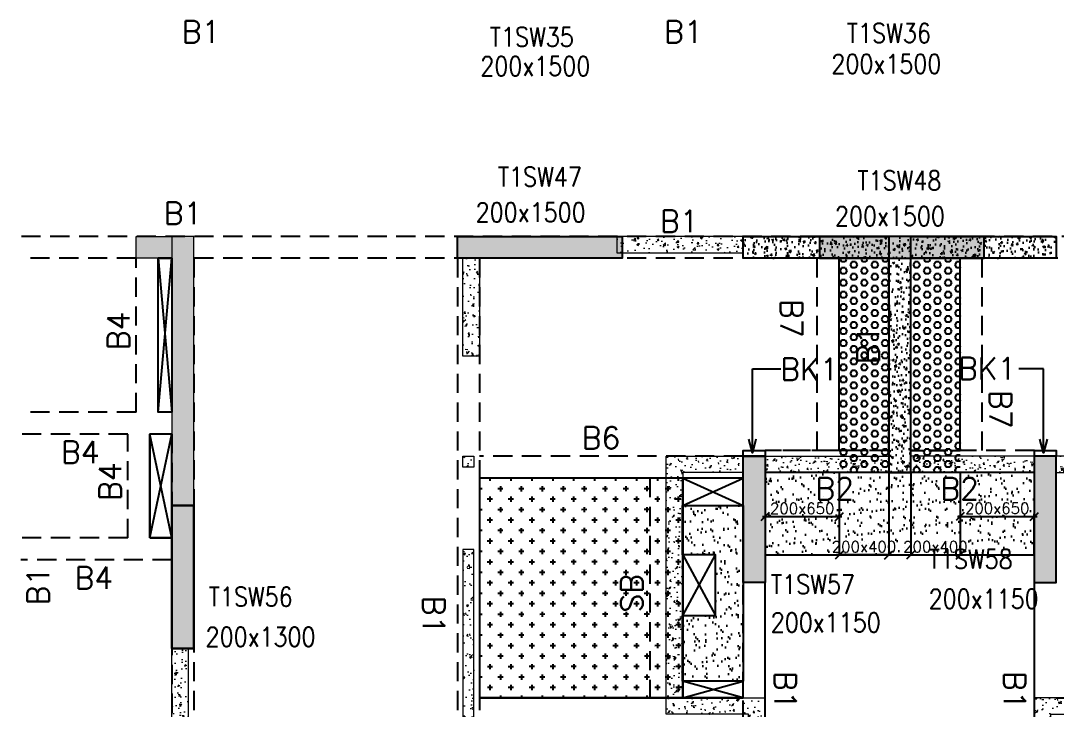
# Model space of a CAD drawing. Header units: millimetres. Extents: x 1078357 to 2594950, y -4969473 to -4636555.
# Drawn here: x 1247072 to 1256497, y -4665789 to -4659522 of the extents above; entities that cross this region are included whole.
import ezdxf

# ---------------------------------------------------------------- set-up
doc = ezdxf.new("R2010")
doc.units = ezdxf.units.MM
doc.header["$PDMODE"] = 35
for name, pattern in [('CONTINOUS', [0]), ('HIDDEN', [0.375, 0.25, -0.125]), ('New Retail block$0$CONTINOUS', [0])]:
    doc.linetypes.add(name, pattern=pattern)
doc.layers.get('0').update_dxf_attribs({"lineweight": 0})
doc.layers.get('Defpoints').update_dxf_attribs({"lineweight": 0})
for name, color, linetype, lineweight in [('A-_ANOTDIMA_D-', 6, 'Continuous', 13), ('COL. NO.', 30, 'Continuous', 25), ('COL. SIZE', 7, 'Continuous', 25), ('DIM', 9, 'Continuous', 25), ('HATCH', 8, 'Continuous', 30), ('RCC UPSTAND', 43, 'Continuous', 30), ('S-NON STR RCC WALL', 8, 'Continuous', 0)]:
    doc.layers.add(name, color=color, linetype=linetype, lineweight=lineweight)
for name, color, linetype in [('B-200x300', 212, 'HIDDEN'), ('B-200x325', 201, 'HIDDEN'), ('B-200x375', 41, 'HIDDEN'), ('B-200x400', 44, 'HIDDEN'), ('B-200x650', 241, 'HIDDEN'), ('B-300xSLAB THK.', 151, 'Continuous'), ('BK1-200x650', 241, 'HIDDEN'), ('DC BEAM NO.', 7, 'Continuous'), ('DROP SLAB', 8, 'Continuous'), ('NON STR. RCC WALL', 6, 'Continuous'), ('S-COLUMN_SHEAR WALL', 1, 'Continuous'), ('S-PROJECTION', 54, 'New Retail block$0$CONTINOUS'), ('SLAB FOLD', 8, 'Continuous'), ('UP TO 10FRS', 30, 'Continuous')]:
    doc.layers.add(name, color=color, linetype=linetype)
doc.styles.add('Roman', font='romans')
doc.styles.add('ROMANS', font='romans.shx', dxfattribs={"width": 0.85})
doc.dimstyles.new('HARESH', dxfattribs={"dimtxt": 150, "dimasz": 75, "dimexe": 0, "dimexo": 0, "dimgap": 25, "dimtad": 1, "dimdec": 0, "dimdsep": 46, "dimtxsty": 'Roman', "dimblk": 'OBLIQUE', "dimcen": 225, "dimdle": 25, "dimclrd": 2, "dimclre": 2, "dimclrt": 7, "dimadec": 8, "dimazin": 1, "dimtfac": 1, "dimtdec": 0, "dimtmove": 0, "dimatfit": 0, "dimfxl": 1, "dimlwd": -1, "dimlwe": -1, "dimarcsym": 0})
pattern_1 = [(230, (2385883.01, -9243630.8), (-182.184669, 15.9390855), [19.05, -209.55]), (175, (2385883.01, -9243630.8), (35.2434214, -191.056845), [15.24, -167.640584]), (280.4514447, (2385867.83, -9243629.47), (-146.941247, -175.117752), [16.190009, -178.0902446]), (226.1842, (2385883, -9243681.6), (-271.079041, 42.042328), [28.575, -314.325]), (276.6355576, (2385860.42, -9243678.1), (-237.404134, -247.426125), [24.285023, -267.135608]), (171.184151, (2385883, -9243681.6), (-237.404134, -247.426125), [22.859967, -251.459732]), (201, (2385857.61, -9243668.9), (-151.6143913, 102.265198), [19.05, -209.55]), (146, (2385857.61, -9243668.9), (-61.802028, -184.187966), [15.24, -167.64]), (251.451445, (2385844.97, -9243660.37), (-213.416419, -81.922769), [16.190009, -178.0899376]), (217.5, (2385883.01, -9243630.795), (-3.08860325, -84.5550389), [0, -165.608, 0, -170.18, 0, -168.275]), (187.5, (2385883.01, -9243630.795), (-66.8196625, -100.1805748), [0, -97.028, 0, -161.798, 0, -64.135]), (147.5, (2385939.65, -9243630.795), (-135.5905952, 5.728744), [0, -63.5, 0, -198.12, 0, -262.89]), (137.5, (2385965.05, -9243630.8), (-148.1291814, -25.426491), [0, -82.55, 0, -131.572, 0, -186.69])]
pattern_2 = [(50, (-5109198.82, 23483864.79), (182.184669, -15.93908554), [19.05, -209.55]), (355, (-5109198.82, 23483864.79), (-35.2434214, 191.0568452), [15.24, -167.6405842]), (100.4514447, (-5109183.63, 23483863.46), (146.9412471, 175.1177519), [16.1900088, -178.0902446]), (46.1842, (-5109198.82, 23483915.59), (271.0790409, -42.042328), [28.575, -314.325]), (96.6355576, (-5109176.23, 23483912.08), (237.404134, 247.4261246), [24.2850231, -267.1356082]), (351.1841512, (-5109198.82, 23483915.6), (237.404134, 247.4261246), [22.859967, -251.459732]), (21, (-5109173.42, 23483902.89), (151.6143913, -102.2651982), [19.05, -209.55]), (326, (-5109173.42, 23483902.89), (61.8020283, 184.1879661), [15.24, -167.64]), (71.451445, (-5109160.78, 23483894.36), (213.4164193, 81.9227689), [16.1900088, -178.0899376]), (37.5, (-5109198.816, 23483864.786), (3.08860325, 84.55503887), [0, -165.608, 0, -170.18, 0, -168.275]), (7.5, (-5109198.82, 23483864.79), (66.8196625, 100.18057482), [0, -97.028, 0, -161.798, 0, -64.135]), (327.5, (-5109255.46, 23483864.786), (135.59059517, -5.728744), [0, -63.5, 0, -198.12, 0, -262.89]), (317.5, (-5109280.86, 23483864.79), (148.1291814, 25.42649103), [0, -82.55, 0, -131.572, 0, -186.69])]
pattern_3 = [(230, (3792391.18, -7867484.39), (-143.4520365, 12.550427), [15, -165]), (175, (3792391.18, -7867484.39), (27.7502667, -150.438427), [12, -132]), (280.4514445, (3792379.23, -7867483.34), (-115.7017693, -137.887998), [12.7480384, -140.2284224]), (226.1842, (3792391.18, -7867524.39), (-213.448266, 33.103856), [22.5, -247.5]), (276.6356355, (3792373.4, -7867521.63), (-186.932389, -194.82372), [19.122068, -210.342752]), (171.184164, (3792391.18, -7867524.39), (-186.932389, -194.82372), [18, -198]), (201, (3792371.18, -7867514.39), (-119.3814104, 80.523778), [15, -165]), (146, (3792371.18, -7867514.39), (-48.6630664, -145.030009), [12, -132]), (251.4514447, (3792361.23, -7867507.68), (-168.0444753, -64.5062306), [12.748038, -140.2284224]), (217.5, (3792391.18, -7867484.386), (-2.43197106, -66.57877077), [0, -130.4, 0, -134, 0, -132.5]), (187.5, (3792391.18, -7867484.386), (-52.6139075, -78.8823424), [0, -76.4, 0, -127.4, 0, -50.5]), (147.5, (3792435.78, -7867484.386), (-106.7644872, 4.51097435), [0, -50, 0, -156, 0, -207]), (137.5, (3792455.78, -7867484.39), (-116.6372339, -20.0209965), [0, -65, 0, -103.6, 0, -147])]
pattern_4 = [(180, (135672.024, 213489.83), (-7e-15, -54.99261315), [31.75, -63.5]), (300, (135672.024, 213489.83), (47.625, 27.4963066), [31.75, -63.5]), (240, (135640.274, 213489.83), (47.625, -27.4963066), [31.75, -63.5])]

# ---------------------------------------------------------------- blocks, each defined once
blk = doc.blocks.new('_Oblique')
at = {"color": 0, "linetype": 'ByBlock', "lineweight": -2}
blk.add_line((-0.5, -0.5), (0.5, 0.5), dxfattribs=at)
blk = doc.blocks.new('*D1244')
at = {"layer": 'Defpoints', "color": 0, "ltscale": 700, "transparency": 16777216}
for p in [(1254521.2, -4663634.3, 0), (1254971.3, -4663634.3, 0), (1254521.2, -4664384.4)]:
    blk.add_point(p, dxfattribs=at)
at = {"layer": 'DIM', "color": 2, "ltscale": 700, "transparency": 16777216}
for p, q in [((1254521.2, -4663634.3), (1254521.2, -4664384.4)), ((1254971.3, -4663634.3), (1254971.3, -4664384.4)), ((1254996.3, -4664384.4), (1254496.2, -4664384.4))]:
    blk.add_line(p, q, dxfattribs=at)
at = {"layer": 'DIM', "color": 2, "ltscale": 700, "transparency": 16777216, "xscale": 75, "yscale": 75, "zscale": 75, "rotation": 180}
blk.add_blockref('_Oblique', (1254521.2, -4664384.4), dxfattribs=at)
at = {"layer": 'DIM', "color": 2, "ltscale": 700, "transparency": 16777216, "xscale": 75, "yscale": 75, "zscale": 75}
blk.add_blockref('_Oblique', (1254971.3, -4664384.4), dxfattribs=at)
at = {"layer": 'DIM', "color": 7, "ltscale": 700, "transparency": 16777216, "insert": (1254746.3, -4664309.4), "char_height": 150, "attachment_point": 5, "style": 'Roman'}
blk.add_mtext('{\\H0.666667x;200x400}', dxfattribs=at)
blk = doc.blocks.new('*D1245')
at = {"layer": 'Defpoints', "color": 0, "ltscale": 700, "transparency": 16777216}
for p in [(1253846.6, -4663634.4, 0), (1254521.2, -4663634.3, 0), (1253846.6, -4664036.4)]:
    blk.add_point(p, dxfattribs=at)
at = {"layer": 'DIM', "color": 2, "ltscale": 700, "transparency": 16777216}
for p, q in [((1253846.6, -4663634.4), (1253846.6, -4664036.4)), ((1254521.2, -4663634.3), (1254521.2, -4664036.4)), ((1254546.2, -4664036.4), (1253821.6, -4664036.4))]:
    blk.add_line(p, q, dxfattribs=at)
at = {"layer": 'DIM', "color": 2, "ltscale": 700, "transparency": 16777216, "xscale": 75, "yscale": 75, "zscale": 75, "rotation": 180}
blk.add_blockref('_Oblique', (1253846.6, -4664036.4), dxfattribs=at)
at = {"layer": 'DIM', "color": 2, "ltscale": 700, "transparency": 16777216, "xscale": 75, "yscale": 75, "zscale": 75}
blk.add_blockref('_Oblique', (1254521.2, -4664036.4), dxfattribs=at)
at = {"layer": 'DIM', "color": 7, "ltscale": 700, "transparency": 16777216, "insert": (1254183.9, -4663961.4), "char_height": 150, "attachment_point": 5, "style": 'Roman'}
blk.add_mtext('{\\H0.666667x;200x650}', dxfattribs=at)
blk = doc.blocks.new('*D1246')
at = {"layer": 'Defpoints', "color": 0, "ltscale": 700, "transparency": 16777216}
for p in [(1255171.4, -4663634.3, 0), (1255621.5, -4663634.4, 0), (1255621.5, -4664384.4)]:
    blk.add_point(p, dxfattribs=at)
at = {"layer": 'DIM', "color": 2, "ltscale": 700, "transparency": 16777216}
for p, q in [((1255171.4, -4663634.3), (1255171.4, -4664384.4)), ((1255621.5, -4663634.4), (1255621.5, -4664384.4)), ((1255146.4, -4664384.4), (1255646.5, -4664384.4))]:
    blk.add_line(p, q, dxfattribs=at)
at = {"layer": 'DIM', "color": 2, "ltscale": 700, "transparency": 16777216, "xscale": 75, "yscale": 75, "zscale": 75, "rotation": 180}
blk.add_blockref('_Oblique', (1255171.4, -4664384.4), dxfattribs=at)
at = {"layer": 'DIM', "color": 2, "ltscale": 700, "transparency": 16777216, "xscale": 75, "yscale": 75, "zscale": 75}
blk.add_blockref('_Oblique', (1255621.5, -4664384.4), dxfattribs=at)
at = {"layer": 'DIM', "color": 7, "ltscale": 700, "transparency": 16777216, "insert": (1255396.4, -4664309.4), "char_height": 150, "attachment_point": 5, "style": 'Roman'}
blk.add_mtext('{\\H0.666667x;200x400}', dxfattribs=at)
blk = doc.blocks.new('*D1247')
at = {"layer": 'Defpoints', "color": 0, "ltscale": 700, "transparency": 16777216}
for p in [(1255621.5, -4663634.4, 0), (1256296.4, -4663634.4, 0), (1256296.4, -4664034.4)]:
    blk.add_point(p, dxfattribs=at)
at = {"layer": 'DIM', "color": 2, "ltscale": 700, "transparency": 16777216}
for p, q in [((1255621.5, -4663634.4), (1255621.5, -4664034.4)), ((1256296.4, -4663634.4), (1256296.4, -4664034.4)), ((1255596.5, -4664034.4), (1256321.4, -4664034.4))]:
    blk.add_line(p, q, dxfattribs=at)
at = {"layer": 'DIM', "color": 2, "ltscale": 700, "transparency": 16777216, "xscale": 75, "yscale": 75, "zscale": 75, "rotation": 180}
blk.add_blockref('_Oblique', (1255621.5, -4664034.4), dxfattribs=at)
at = {"layer": 'DIM', "color": 2, "ltscale": 700, "transparency": 16777216, "xscale": 75, "yscale": 75, "zscale": 75}
blk.add_blockref('_Oblique', (1256296.4, -4664034.4), dxfattribs=at)
at = {"layer": 'DIM', "color": 7, "ltscale": 700, "transparency": 16777216, "insert": (1255958.9, -4663959.4), "char_height": 150, "attachment_point": 5, "style": 'Roman'}
blk.add_mtext('{\\H0.666667x;200x650}', dxfattribs=at)
blk = doc.blocks.new('G$CD63B60BD')
at = {"layer": 'COL. NO.', "linetype": 'Continuous', "style": 'ROMANS', "width": 0.85}
for s, p in [('T1SW36', (24393.6, 8712.9, -320.4)), ('T1SW35', (21143.9, 8676.9, -320.4)), ('T1SW47', (21217.5, 7404.4, -320.4)), ('T1SW48', (24489.2, 7371.3, -320.4)), ('T1SW58', (25137.9, 3925.7, -320.4)), ('T1SW57', (23703.2, 3694.9, -320.4)), ('T1SW56', (18585.9, 3582.5, -320.4))]:
    blk.add_text(s, height=175, dxfattribs=at).set_placement(p)
at = {"layer": 'COL. SIZE', "linetype": 'Continuous', "style": 'ROMANS', "width": 0.85}
for s, p in [('200x1500', (21057.7, 8411.3, -320.4)), ('200x1500', (24253.5, 8431.8, -320.4)), ('200x1500', (21016.2, 7080.9, -320.4)), ('200x1500', (24285.2, 7046.4, -320.4)), ('200x1150', (25138.5, 3562.5, -320.4)), ('200x1150', (23701.8, 3348.7, -320.4)), ('200x1300', (18557.4, 3217.6, -320.4))]:
    blk.add_text(s, height=175, dxfattribs=at).set_placement(p)

msp = doc.modelspace()

# ---------------------------------------------------------------- hatches: boundary and pattern name
at = {"layer": 'DROP SLAB'}
h = msp.add_hatch(dxfattribs=at)
h.set_pattern_fill('CROSS', color=8, scale=15, angle=0.03079)
h.set_pattern_definition([(180.03079016, (-10812017.88, 46857325.54), (-95.19879988, -95.30117261), [47.625, -142.875]), (270.03079016, (-10812041.7, 46857349.34), (95.30117261, -95.19879988), [47.625, -142.875])])
h.paths.add_polyline_path([(1253096.5, -4663684.3), (1251246.5, -4663684.3), (1251246.5, -4665684.1), (1253096.5, -4665684.1)])
at = {"layer": 'HATCH'}
h = msp.add_hatch(dxfattribs=at)
h.set_pattern_fill('AR-SAND', color=8, scale=3, angle=179.97015)
h.set_pattern_definition([(37.47015413, (-3804486.08, 18703074.23), (-4.72361136, 146.8264517), [0, -115.824, 0, -129.54, 0, -123.825]), (7.4701541, (-3804486.08, 18703074.23), (134.9689868, 214.9772528), [0, -62.484, 0, -104.394, 0, -40.005]), (327.4701541, (-3804579.81, 18703074.28), (237.2979035, 0.3075449), [0, -38.1, 0, -137.16, 0, -179.07]), (317.4701541, (-3804579.81, 18703074.28), (229.1017424, 66.759465), [0, -19.05, 0, -89.916, 0, -102.87])])
h.paths.add_polyline_path([(1256296.9, -4663634.3), (1253846.9, -4663634.3), (1253846.6, -4664384.3), (1256296.6, -4664384.3)])
h = msp.add_hatch(dxfattribs=at)
h.set_pattern_fill('AR-SAND', color=8, scale=3, angle=359.97015)
h.set_pattern_definition([(37.47015413, (-4938697.27, 23611041.17), (-4.72361136, 146.8264517), [0, -115.824, 0, -129.54, 0, -123.825]), (7.4701541, (-4938697.27, 23611041.17), (134.9689868, 214.9772528), [0, -62.484, 0, -104.394, 0, -40.005]), (327.47015413, (-4938791, 23611041.22), (237.29790347, 0.3075449), [0, -38.1, 0, -137.16, 0, -179.07]), (317.4701541, (-4938791, 23611041.22), (229.1017424, 66.759465), [0, -19.05, 0, -89.916, 0, -102.87])])
h.paths.add_polyline_path([(1253646, -4665534.4), (1253096, -4665534.4), (1253096, -4664934.3), (1253396, -4664934.3), (1253396, -4664384.4), (1253096, -4664384.4), (1253096, -4663934.4), (1253646, -4663934.4)])
at = {"layer": 'RCC UPSTAND'}
h = msp.add_hatch(dxfattribs=at)
h.set_pattern_fill('AR-CONC', color=8, scale=20, angle=180)
h.set_pattern_definition(pattern_3)
h.paths.add_polyline_path([(1253646.7, -4661484.4), (1254971.7, -4661484.4), (1254971.7, -4661684.4), (1253646.7, -4661684.4)])
h = msp.add_hatch(dxfattribs=at)
h.set_pattern_fill('AR-CONC', color=8, scale=20, angle=180)
h.set_pattern_definition([(230, (3792391.18, -7867484.39), (-143.4520365, 12.550427), [15, -165]), (175, (3792391.18, -7867484.39), (27.7502667, -150.438427), [12, -132]), (280.4514445, (3792379.23, -7867483.34), (-115.7017693, -137.887998), [12.7480384, -140.2284224]), (226.1842, (3792391.18, -7867524.39), (-213.448266, 33.103856), [22.5, -247.5]), (276.6356355, (3792373.4, -7867521.63), (-186.932389, -194.82372), [19.122068, -210.342752]), (171.184164, (3792391.18, -7867524.39), (-186.932389, -194.82372), [18, -198]), (201, (3792371.18, -7867514.39), (-119.3814104, 80.523778), [15, -165]), (146, (3792371.18, -7867514.39), (-48.6630664, -145.030009), [12, -132]), (251.4514447, (3792361.23, -7867507.68), (-168.0444753, -64.5062306), [12.748038, -140.2284224]), (217.5, (3792391.18, -7867484.386), (-2.43197106, -66.57877077), [0, -130.4, 0, -134, 0, -132.5]), (187.5, (3792391.18, -7867484.386), (-52.6139075, -78.8823424), [0, -76.4, 0, -127.4, 0, -50.5]), (147.5, (3792435.78, -7867484.386), (-106.7644872, 4.51097435), [0, -50, 0, -156, 0, -207]), (137.5, (3792455.78, -7867484.39), (-116.6372339, -20.0209965), [0, -65, 0, -103.6, 0, -147])])
h.paths.add_polyline_path([(1254971.7, -4663634.4), (1255171.7, -4663634.4), (1255171.7, -4661484.4), (1254971.7, -4661484.4)])
h = msp.add_hatch(dxfattribs=at)
h.set_pattern_fill('AR-CONC', color=8, scale=20, angle=180)
h.set_pattern_definition(pattern_3)
h.paths.add_polyline_path([(1255171.7, -4661484.4), (1256496.7, -4661484.4), (1256496.7, -4661684.4), (1255171.7, -4661684.4)])
at = {"layer": 'S-COLUMN_SHEAR WALL', "lineweight": 25}
h = msp.add_hatch(color=1, dxfattribs=at)
h.dxf.hatch_style = 1
h.paths.add_polyline_path([(1251046.7, -4661484.4), (1252546.7, -4661484.4), (1252546.7, -4661684.4), (1251046.7, -4661684.4)])
h = msp.add_hatch(color=1, dxfattribs=at)
h.dxf.hatch_style = 1
h.paths.add_polyline_path([(1253646.7, -4663484.4), (1253846.7, -4663484.4), (1253846.7, -4664634.4), (1253646.7, -4664634.4)])
at = {"layer": 'S-COLUMN_SHEAR WALL', "lineweight": 25, "extrusion": (1.00316e-06, -2.11765e-11, 1)}
h = msp.add_hatch(color=1, dxfattribs=at)
h.dxf.hatch_style = 1
h.paths.add_polyline_path([(1256496.7, -4663484.4), (1256296.7, -4663484.4), (1256296.7, -4664634.4), (1256496.7, -4664634.4)])
at = {"layer": 'S-COLUMN_SHEAR WALL', "lineweight": 25, "extrusion": (-1.00316e-06, -1.91639e-11, 1)}
h = msp.add_hatch(color=1, dxfattribs=at)
h.dxf.hatch_style = 1
h.paths.add_polyline_path([(1248446.7, -4663934.4), (1248646.7, -4663934.4), (1248646.7, -4665234.4), (1248446.7, -4665234.4)])
at = {"layer": 'S-COLUMN_SHEAR WALL', "lineweight": 25, "extrusion": (1.00316e-06, -2.11765e-11, 1)}
h = msp.add_hatch(color=1, dxfattribs=at)
h.dxf.hatch_style = 1
h.paths.add_polyline_path([(1248646.7, -4663934.4), (1248446.7, -4663934.4), (1248446.7, -4665234.4), (1248646.7, -4665234.4)])
at = {"layer": 'S-NON STR RCC WALL', "ltscale": 700}
h = msp.add_hatch(dxfattribs=at)
h.set_pattern_fill('AR-CONC', color=256)
h.set_pattern_definition(pattern_1)
h.paths.add_polyline_path([(1245571.9, -4661634.4), (1244771.9, -4661634.4), (1244771.9, -4661484.4), (1245571.9, -4661484.4)])
h.paths.add_polyline_path([(1244021.9, -4661484.4), (1243571.9, -4661484.4), (1243571.9, -4661634.4), (1244021.9, -4661634.4)])
h.paths.add_polyline_path([(1245221.9, -4662564.3), (1245371.9, -4662564.3), (1245371.9, -4661634.4), (1245221.9, -4661634.4)])
h.paths.add_polyline_path([(1243571.9, -4662714.4), (1245371.9, -4662714.4), (1245371.9, -4662564.4), (1243571.9, -4662564.4)])
h.paths.add_polyline_path([(1248646.9, -4661486.4), (1248446.9, -4661486.4), (1248446.9, -4663934.4), (1248646.9, -4663934.4)])
h.paths.add_polyline_path([(1246771.9, -4661484.4), (1246871.9, -4661484.4), (1246871.9, -4661634.4), (1246771.9, -4661634.4)])
h.paths.add_polyline_path([(1248121.9, -4661484.4), (1248446.9, -4661484.4), (1248446.9, -4661684.4), (1248121.9, -4661684.4)])
h = msp.add_hatch(dxfattribs=at)
h.set_pattern_fill('AR-CONC', color=256)
h.set_pattern_definition([(50, (1215051.66, -4542044.68), (182.18467, -15.93909), [19.05, -209.55]), (355, (1215051.66, -4542044.68), (-35.24342, 191.05685), [15.24, -167.64058]), (100.45144, (1215066.84, -4542046), (146.94125, 175.11775), [16.19, -178.09024]), (46.1842, (1215051.66, -4541993.88), (271.07904, -42.04233), [28.575, -314.325]), (96.63556, (1215074.25, -4541997.38), (237.40413, 247.4261), [24.285, -267.1356]), (351.18415, (1215051.66, -4541993.88), (237.40413, 247.4261), [22.85997, -251.45973]), (21, (1215077.06, -4542006.58), (151.6144, -102.2652), [19.05, -209.55]), (326, (1215077.06, -4542006.58), (61.80203, 184.18797), [15.24, -167.64]), (71.45144, (1215089.7, -4542015.1), (213.41642, 81.92277), [16.19, -178.08994]), (37.5, (1215051.66, -4542044.68), (3.088603, 84.55504), [0, -165.608, 0, -170.18, 0, -168.275]), (7.5, (1215051.66, -4542044.68), (66.81966, 100.180575), [0, -97.028, 0, -161.798, 0, -64.135]), (327.5, (1214995.016, -4542044.68), (135.590595, -5.728744), [0, -63.5, 0, -198.12, 0, -262.89]), (317.5, (1214969.62, -4542044.68), (148.12918, 25.42649), [0, -82.55, 0, -131.572, 0, -186.69])])
h.paths.add_polyline_path([(1253646.9, -4661484.4), (1252496.9, -4661484.4), (1252496.9, -4661634.4), (1253646.9, -4661634.4)])
at = {"layer": 'S-NON STR RCC WALL'}
h = msp.add_hatch(dxfattribs=at)
h.set_pattern_fill('AR-CONC', color=256, angle=180)
h.set_pattern_definition([(50, (-6200438.28, 28164593.94), (182.184669, -15.93908554), [19.05, -209.55]), (355, (-6200438.28, 28164593.94), (-35.2434214, 191.0568452), [15.24, -167.6405842]), (100.4514447, (-6200423.1, 28164592.62), (146.9412471, 175.1177519), [16.1900088, -178.0902446]), (46.1842, (-6200438.28, 28164644.74), (271.0790409, -42.042328), [28.575, -314.325]), (96.6355576, (-6200415.7, 28164641.24), (237.404134, 247.4261246), [24.2850231, -267.1356082]), (351.1841512, (-6200438.28, 28164644.74), (237.404134, 247.4261246), [22.859967, -251.459732]), (21, (-6200412.88, 28164632.04), (151.6143913, -102.2651982), [19.05, -209.55]), (326, (-6200412.88, 28164632.04), (61.8020283, 184.1879661), [15.24, -167.64]), (71.451445, (-6200400.24, 28164623.52), (213.4164193, 81.9227689), [16.1900088, -178.0899376]), (37.5, (-6200438.28, 28164593.944), (3.08860325, 84.55503887), [0, -165.608, 0, -170.18, 0, -168.275]), (7.5, (-6200438.28, 28164593.94), (66.8196625, 100.18057482), [0, -97.028, 0, -161.798, 0, -64.135]), (327.5, (-6200494.92, 28164593.944), (135.59059517, -5.72874399), [0, -63.5, 0, -198.12, 0, -262.89]), (317.5, (-6200520.32, 28164593.94), (148.1291814, 25.42649103), [0, -82.55, 0, -131.572, 0, -186.69])])
h.paths.add_polyline_path([(1251096.9, -4661684.4), (1251246.9, -4661684.4), (1251246.9, -4662574.3), (1251096.9, -4662574.3)])
h = msp.add_hatch(dxfattribs=at)
h.set_pattern_fill('AR-CONC', color=256, angle=180)
h.set_pattern_definition([(50, (2348371.4, -9205799.05), (182.184669, -15.9390855), [19.05, -209.55]), (355, (2348371.4, -9205799.05), (-35.2434214, 191.056845), [15.24, -167.640584]), (100.4514447, (2348386.59, -9205800.37), (146.941247, 175.117752), [16.190009, -178.0902446]), (46.1842, (2348371.4, -9205748.25), (271.079041, -42.042328), [28.575, -314.325]), (96.6355576, (2348394, -9205751.75), (237.404134, 247.426125), [24.285023, -267.135608]), (351.184151, (2348371.4, -9205748.25), (237.404134, 247.426125), [22.859967, -251.459732]), (21, (2348396.8, -9205760.95), (151.6143913, -102.265198), [19.05, -209.55]), (326, (2348396.8, -9205760.95), (61.802028, 184.187966), [15.24, -167.64]), (71.451445, (2348409.44, -9205769.47), (213.416419, 81.922769), [16.190009, -178.0899376]), (37.5, (2348371.404, -9205799.046), (3.08860325, 84.5550389), [0, -165.608, 0, -170.18, 0, -168.275]), (7.5, (2348371.4, -9205799.05), (66.8196625, 100.1805748), [0, -97.028, 0, -161.798, 0, -64.135]), (327.5, (2348314.76, -9205799.046), (135.5905952, -5.728744), [0, -63.5, 0, -198.12, 0, -262.89]), (317.5, (2348289.36, -9205799.05), (148.1291814, 25.426491), [0, -82.55, 0, -131.572, 0, -186.69])])
h.paths.add_polyline_path([(1251096.9, -4663484.2), (1251196.9, -4663484.2), (1251196.9, -4663584.2), (1251096.9, -4663584.2)])
h = msp.add_hatch(dxfattribs=at)
h.set_pattern_fill('AR-CONC', color=256)
h.set_pattern_definition(pattern_2)
h.paths.add_polyline_path([(1252946.9, -4665834.4), (1252946.9, -4663484.4), (1253646.9, -4663484.4), (1253646.9, -4663634.4), (1253096.9, -4663634.4), (1253096.9, -4665684.4), (1253846.9, -4665684.4), (1253846.9, -4666934.3), (1253696.9, -4666934.3), (1253696.9, -4665834.4)])
h = msp.add_hatch(dxfattribs=at)
h.set_pattern_fill('AR-CONC', color=256)
h.set_pattern_definition(pattern_2)
h.paths.add_polyline_path([(1254971.9, -4663634.4), (1253846.9, -4663634.4), (1253846.9, -4663484.4), (1254971.9, -4663484.4)])
h = msp.add_hatch(dxfattribs=at)
h.set_pattern_fill('AR-CONC', color=256, angle=180)
h.set_pattern_definition(pattern_2)
h.paths.add_polyline_path([(1255171.9, -4663634.4), (1256296.9, -4663634.4), (1256296.9, -4663484.4), (1255171.9, -4663484.4)])
h = msp.add_hatch(dxfattribs=at)
h.set_pattern_fill('AR-CONC', color=256, angle=180)
h.set_pattern_definition(pattern_2)
h.paths.add_polyline_path([(1257196.9, -4665834.4), (1257196.9, -4663484.4), (1256496.9, -4663484.4), (1256496.9, -4663634.4), (1257046.9, -4663634.4), (1257046.9, -4665684.4), (1256296.9, -4665684.4), (1256296.9, -4666934.3), (1256446.9, -4666934.3), (1256446.9, -4665834.4)])
h = msp.add_hatch(dxfattribs=at)
h.set_pattern_fill('AR-CONC', color=256, angle=180)
h.set_pattern_definition([(50, (2348384.62, -9204434.38), (182.184669, -15.9390855), [19.05, -209.55]), (355, (2348384.62, -9204434.38), (-35.2434214, 191.056845), [15.24, -167.640584]), (100.4514447, (2348399.8, -9204435.71), (146.941247, 175.117752), [16.190009, -178.0902446]), (46.1842, (2348384.62, -9204383.58), (271.079041, -42.042328), [28.575, -314.325]), (96.6355576, (2348407.2, -9204387.09), (237.404134, 247.426125), [24.285023, -267.135608]), (351.184151, (2348384.62, -9204383.58), (237.404134, 247.426125), [22.859967, -251.459732]), (21, (2348410.02, -9204396.28), (151.6143913, -102.265198), [19.05, -209.55]), (326, (2348410.02, -9204396.28), (61.802028, 184.187966), [15.24, -167.64]), (71.451445, (2348422.65, -9204404.8), (213.416419, 81.922769), [16.190009, -178.0899376]), (37.5, (2348384.62, -9204434.38), (3.08860325, 84.5550389), [0, -165.608, 0, -170.18, 0, -168.275]), (7.5, (2348384.62, -9204434.38), (66.8196625, 100.1805748), [0, -97.028, 0, -161.798, 0, -64.135]), (327.5, (2348327.976, -9204434.38), (135.5905952, -5.728744), [0, -63.5, 0, -198.12, 0, -262.89]), (317.5, (2348302.58, -9204434.38), (148.1291814, 25.426491), [0, -82.55, 0, -131.572, 0, -186.69])])
h.paths.add_polyline_path([(1251096.9, -4665934.2), (1251196.9, -4665934.2), (1251196.9, -4664334.2), (1251096.9, -4664334.2)])
at = {"layer": 'S-NON STR RCC WALL', "ltscale": 700}
h = msp.add_hatch(dxfattribs=at)
h.set_pattern_fill('AR-CONC', color=256)
h.set_pattern_definition(pattern_1)
h.paths.add_polyline_path([(1248446.9, -4665234.4), (1248596.9, -4665234.4), (1248596.9, -4666934.3), (1248446.9, -4666934.3)])
at = {"layer": 'SLAB FOLD', "ltscale": 1000}
h = msp.add_hatch(dxfattribs=at)
h.set_pattern_fill('HEX', color=8, scale=10, angle=180)
h.set_pattern_definition(pattern_4)
h.paths.add_polyline_path([(1254971.7, -4661695), (1254521.7, -4661695), (1254521.7, -4663634.3), (1254971.7, -4663634.3)])
h = msp.add_hatch(dxfattribs=at)
h.set_pattern_fill('HEX', color=8, scale=10, angle=180)
h.set_pattern_definition(pattern_4)
h.paths.add_polyline_path([(1255172.1, -4661695), (1255622.1, -4661695), (1255622.1, -4663634.3), (1255172.1, -4663634.3)])
at = {"layer": 'UP TO 10FRS', "lineweight": 25}
h = msp.add_hatch(color=256, dxfattribs=at)
h.dxf.hatch_style = 1
h.paths.add_polyline_path([(1255840.3, -4661684.4), (1255840.3, -4661484.4), (1254340.3, -4661484.4), (1254340.3, -4661684.4)])

# ---------------------------------------------------------------- linework, layer by layer
at = {"layer": 'B-200x300', "linetype": 'HIDDEN', "ltscale": 700}
for p, q in [((1248121.9, -4663084.4, 0), (1248121.9, -4661684.4, 0)), ((1248121.9, -4663084.4, 0), (1247071.9, -4663084.4, 0)), ((1248446.9, -4663084.4, 0), (1248321.9, -4663084.4, 0)), ((1248046.9, -4663284.4, 0), (1247071.9, -4663284.4, 0)), ((1248046.9, -4664229.4, 0), (1248046.9, -4663284.4, 0)), ((1248046.9, -4664229.4, 0), (1247071.9, -4664229.4, 0)), ((1248446.9, -4664429.4, 0), (1247071.9, -4664429.4, 0))]:
    msp.add_line(p, q, dxfattribs=at)
at = {"layer": 'B-200x300', "linetype": 'Continuous', "ltscale": 700}
for p, q in [((1248321.9, -4663084.4, 0), (1248321.9, -4661684.4, 0)), ((1248446.9, -4663284.4, 0), (1248246.9, -4663284.4, 0)), ((1248246.9, -4664229.4, 0), (1248246.9, -4663284.4, 0)), ((1248446.9, -4664229.4, 0), (1248246.9, -4664229.4, 0))]:
    msp.add_line(p, q, dxfattribs=at)
at = {"layer": 'B-200x325', "ltscale": 700}
msp.add_line((1253646.4, -4663484.3, 0), (1251246.6, -4663484.3, 0), dxfattribs=at)
at = {"layer": 'B-200x325', "linetype": 'Continuous', "ltscale": 700}
for p, q in [((1253646.4, -4663684.3, 0), (1251246.6, -4663684.3, 0)), ((1253646.6, -4665684.1, 0), (1251246.6, -4665684.1, 0)), ((1256496.5, -4665684.1, 0), (1258896.5, -4665684.1, 0))]:
    msp.add_line(p, q, dxfattribs=at)
at = {"layer": 'B-200x375', "ltscale": 700}
for p, q in [((1254321.4, -4663434.3, 0), (1254321.4, -4661684.3, 0)), ((1255821.7, -4663434.3, 0), (1255821.7, -4661684.3, 0))]:
    msp.add_line(p, q, dxfattribs=at)
at = {"layer": 'B-200x375', "linetype": 'Continuous', "ltscale": 700}
for p, q in [((1254521.4, -4663434.3, 0), (1254521.4, -4661695, 0)), ((1255621.7, -4663434.3, 0), (1255621.7, -4661695, 0))]:
    msp.add_line(p, q, dxfattribs=at)
at = {"layer": 'B-200x400', "linetype": 'HIDDEN', "ltscale": 500}
for p, q in [((1254971.4, -4663434.4, 0), (1254521.3, -4663434.4, 0)), ((1255171.4, -4663434.4, 0), (1255621.5, -4663434.4, 0))]:
    msp.add_line(p, q, dxfattribs=at)
at = {"layer": 'B-200x400', "linetype": 'Continuous', "ltscale": 500}
for p, q in [((1254971.4, -4663634.4, 0), (1254521.3, -4663634.4, 0)), ((1255621.5, -4663634.4, 0), (1255171.4, -4663634.4, 0))]:
    msp.add_line(p, q, dxfattribs=at)
at = {"layer": 'B-200x650', "linetype": 'HIDDEN', "ltscale": 700}
for p, q in [((1254340.3, -4661484.4, 0), (1247071.9, -4661484.4, 0)), ((1266696.9, -4661484.4, 0), (1255840.3, -4661484.4, 0)), ((1248121.9, -4661684.4, 0), (1247071.9, -4661684.4, 0)), ((1248446.9, -4661684.4, 0), (1248321.9, -4661684.4, 0)), ((1248446.9, -4661684.4, 0), (1248446.9, -4663084.4, 0)), ((1254340.3, -4661684.4, 0), (1248646.9, -4661684.4, 0)), ((1248646.9, -4661684.4, 0), (1248646.9, -4666934.3, 0)), ((1251046.9, -4661684.4, 0), (1251046.9, -4668134.3, 0)), ((1251246.9, -4661684.4, 0), (1251246.9, -4668134.3, 0)), ((1254971.9, -4663434.3, 0), (1254971.9, -4661684.4, 0)), ((1255171.9, -4663434.3, 0), (1255171.9, -4661684.4, 0)), ((1261496.9, -4661684.4, 0), (1255840.3, -4661684.4, 0)), ((1248446.9, -4663284.3, 0), (1248446.9, -4666934.3, 0)), ((1254521.4, -4663434.2, 0), (1253846.6, -4663434.2, 0)), ((1254971.9, -4663434.3, 0), (1253846.9, -4663434.3, 0)), ((1256296.9, -4663434.3, 0), (1255171.9, -4663434.3, 0)), ((1256296.6, -4663434.2, 0), (1255621.5, -4663434.4, 0)), ((1253646.9, -4666934.3, 0), (1253646.9, -4664634.3, 0))]:
    msp.add_line(p, q, dxfattribs=at)
at = {"layer": 'B-200x650', "linetype": 'Continuous', "ltscale": 700}
msp.add_line((1256296.9, -4663634.3, 0), (1253846.9, -4663634.3, 0), dxfattribs=at)
at = {"layer": 'B-200x650', "linetype": 'CONTINOUS', "ltscale": 700}
for p, q in [((1256296.7, -4663634.2, 0), (1255621.6, -4663634.4, 0)), ((1253846.9, -4666934.3, 0), (1253846.9, -4664634.3, 0)), ((1256296.9, -4666934.3, 0), (1256296.9, -4664634.3, 0))]:
    msp.add_line(p, q, dxfattribs=at)
at = {"layer": 'B-300xSLAB THK.', "linetype": 'HIDDEN', "ltscale": 700}
msp.add_line((1252796.5, -4663684.3, 0), (1252796.5, -4665684.1, 0), dxfattribs=at)
at = {"layer": 'B-300xSLAB THK.', "linetype": 'ByBlock', "ltscale": 700}
msp.add_line((1253096.5, -4663684.3, 0), (1253096.5, -4665684.1, 0), dxfattribs=at)
at = {"layer": 'BK1-200x650', "linetype": 'Continuous', "ltscale": 700, "elevation": 0}
for points in [[(1253846.9, -4663484.4), (1253646.9, -4663484.4), (1253646.9, -4663434.2), (1253846.9, -4663434.2)], [(1256496.9, -4663484.4), (1256296.9, -4663484.4), (1256296.9, -4663434.2), (1256496.9, -4663434.2)]]:
    msp.add_lwpolyline(points, close=True, dxfattribs=at)
at = {"layer": 'DROP SLAB', "color": 3, "linetype": 'CONTINOUS', "ltscale": 500}
for p, q in [((1248321.9, -4663084.4, 0), (1248446.9, -4661684.4, 0)), ((1248321.9, -4661684.4, 0), (1248446.9, -4663084.4, 0)), ((1248246.9, -4664229.4, 0), (1248446.9, -4663284.4, 0)), ((1248446.9, -4664229.4, 0), (1248246.9, -4663284.4, 0)), ((1253096.8, -4663934.3, 0), (1253646.6, -4663684.3, 0)), ((1253096.8, -4663684.3, 0), (1253646.8, -4663934.3, 0)), ((1253096.6, -4664934.4, 0), (1253396.6, -4664384.4, 0)), ((1253096.6, -4664384.4, 0), (1253396.6, -4664934.4, 0)), ((1253646.3, -4665684.3, 0), (1253096.3, -4665534.3, 0)), ((1253097.1, -4665684.1, 0), (1253646.3, -4665534.3, 0))]:
    msp.add_line(p, q, dxfattribs=at)
at = {"layer": 'DROP SLAB', "color": 3, "linetype": 'CONTINOUS', "ltscale": 500, "elevation": 0}
for points in [[(1248321.9, -4661684.4), (1248446.9, -4661684.4), (1248446.9, -4663084.4), (1248321.9, -4663084.4)], [(1248246.9, -4664229.4), (1248446.9, -4664229.4), (1248446.9, -4663284.4), (1248246.9, -4663284.4)], [(1253096.5, -4663684.3), (1251246.5, -4663684.3), (1251246.5, -4665684.1), (1253096.5, -4665684.1)], [(1253096.8, -4663934.3), (1253646.6, -4663934.3), (1253646.6, -4663684.3), (1253096.8, -4663684.3)], [(1253096.6, -4664934.4), (1253396.6, -4664934.4), (1253396.6, -4664384.4), (1253096.6, -4664384.4)], [(1253096.3, -4665684.1), (1253646.3, -4665684.1), (1253646.3, -4665534.3), (1253096.3, -4665534.3)]]:
    msp.add_lwpolyline(points, close=True, dxfattribs=at)
at = {"layer": 'NON STR. RCC WALL', "elevation": 0}
for points in [[(1253646.7, -4661484.4), (1254971.7, -4661484.4), (1254971.7, -4661684.4), (1253646.7, -4661684.4)], [(1254971.7, -4663634.4), (1255171.7, -4663634.4), (1255171.7, -4661484.4), (1254971.7, -4661484.4)], [(1255171.7, -4661484.4), (1256496.7, -4661484.4), (1256496.7, -4661684.4), (1255171.7, -4661684.4)]]:
    msp.add_lwpolyline(points, close=True, dxfattribs=at)
at = {"layer": 'S-COLUMN_SHEAR WALL', "color": 1, "lineweight": 25, "elevation": 0}
for points in [[(1251046.7, -4661484.4), (1252546.7, -4661484.4), (1252546.7, -4661684.4), (1251046.7, -4661684.4)], [(1253646.7, -4663484.4), (1253846.7, -4663484.4), (1253846.7, -4664634.4), (1253646.7, -4664634.4)]]:
    msp.add_lwpolyline(points, close=True, dxfattribs=at)
at = {"layer": 'S-COLUMN_SHEAR WALL', "color": 1, "lineweight": 25, "extrusion": (1.00316e-06, -2.11765e-11, 1), "elevation": 1.3}
for points in [[(1256496.7, -4663484.4), (1256296.7, -4663484.4), (1256296.7, -4664634.4), (1256496.7, -4664634.4)], [(1248646.7, -4663934.4), (1248446.7, -4663934.4), (1248446.7, -4665234.4), (1248646.7, -4665234.4)]]:
    msp.add_lwpolyline(points, close=True, dxfattribs=at)
at = {"layer": 'S-COLUMN_SHEAR WALL', "color": 1, "lineweight": 25, "extrusion": (-1.00316e-06, -1.91639e-11, 1), "elevation": -1.3}
msp.add_lwpolyline([(1248446.7, -4663934.4), (1248646.7, -4663934.4), (1248646.7, -4665234.4), (1248446.7, -4665234.4)], close=True, dxfattribs=at)
at = {"layer": 'S-NON STR RCC WALL', "elevation": 0}
for points in [[(1248121.9, -4661484.4), (1248446.9, -4661484.4), (1248446.9, -4661684.4), (1248121.9, -4661684.4)], [(1248646.9, -4661486.4), (1248446.9, -4661486.4), (1248446.9, -4663934.4), (1248646.9, -4663934.4)], [(1252946.9, -4665834.4), (1252946.9, -4663484.4), (1253646.9, -4663484.4), (1253646.9, -4663634.4), (1253096.9, -4663634.4), (1253096.9, -4665684.4), (1253846.9, -4665684.4), (1253846.9, -4666934.3), (1253696.9, -4666934.3), (1253696.9, -4665834.4)], [(1254971.9, -4663634.4), (1253846.9, -4663634.4), (1253846.9, -4663484.4), (1254971.9, -4663484.4)], [(1255171.9, -4663634.4), (1256296.9, -4663634.4), (1256296.9, -4663484.4), (1255171.9, -4663484.4)], [(1257196.9, -4665834.4), (1257196.9, -4663484.4), (1256496.9, -4663484.4), (1256496.9, -4663634.4), (1257046.9, -4663634.4), (1257046.9, -4665684.4), (1256296.9, -4665684.4), (1256296.9, -4666934.3), (1256446.9, -4666934.3), (1256446.9, -4665834.4)], [(1248446.9, -4665234.4), (1248596.9, -4665234.4), (1248596.9, -4666934.3), (1248446.9, -4666934.3)]]:
    msp.add_lwpolyline(points, close=True, dxfattribs=at)
at = {"layer": 'S-NON STR RCC WALL', "ltscale": 700, "elevation": 0}
for points in [[(1253646.9, -4661484.4), (1252496.9, -4661484.4), (1252496.9, -4661634.4), (1253646.9, -4661634.4)], [(1251096.9, -4661684.4), (1251246.9, -4661684.4), (1251246.9, -4662574.3), (1251096.9, -4662574.3)], [(1251096.9, -4663484.2), (1251196.9, -4663484.2), (1251196.9, -4663584.2), (1251096.9, -4663584.2)], [(1251096.9, -4665934.2), (1251196.9, -4665934.2), (1251196.9, -4664334.2), (1251096.9, -4664334.2)]]:
    msp.add_lwpolyline(points, close=True, dxfattribs=at)
at = {"layer": 'S-PROJECTION', "elevation": 0}
msp.add_lwpolyline([(1256296.9, -4663634.3), (1253846.9, -4663634.3), (1253846.6, -4664384.3), (1256296.6, -4664384.3)], close=True, dxfattribs=at)
at = {"layer": 'SLAB FOLD', "color": 8, "ltscale": 1000, "elevation": 0}
msp.add_lwpolyline([(1253646, -4665534.4), (1253096, -4665534.4), (1253096, -4664934.3), (1253396, -4664934.3), (1253396, -4664384.4), (1253096, -4664384.4), (1253096, -4663934.4), (1253646, -4663934.4), (1253646, -4665534.4)], dxfattribs=at)
at = {"layer": 'UP TO 10FRS', "lineweight": 25, "elevation": 0}
msp.add_lwpolyline([(1255840.3, -4661684.4), (1255840.3, -4661484.4), (1254340.3, -4661484.4), (1254340.3, -4661684.4)], close=True, dxfattribs=at)

# ---------------------------------------------------------------- block references
at = {"layer": 'A-_ANOTDIMA_D-', "color": 2, "ltscale": 700}
msp.add_blockref('G$CD63B60BD', (1230196.7, -4668434.4, 0), dxfattribs=at)

# ---------------------------------------------------------------- texts
at = {"layer": 'B-200x300', "linetype": 'HIDDEN', "ltscale": 500, "style": 'ROMANS'}
for rotation, p in [(89.99906, (1248060.9, -4662520.9, -2.7)), (359.99906, (1247438.3, -4663547.9, -2.7)), (89.99906, (1247985.9, -4663893.3, -2.7)), (359.99906, (1247562.1, -4664692.9, -2.7))]:
    msp.add_text('B4', height=200, rotation=rotation, dxfattribs=at).set_placement(p)
at = {"layer": 'B-200x325', "linetype": 'Continuous', "ltscale": 700, "style": 'ROMANS'}
msp.add_text('B6', height=200, rotation=359.99945, dxfattribs=at).set_placement((1252177, -4663419, -2.7))
at = {"layer": 'B-200x375', "linetype": 'Continuous', "ltscale": 700, "style": 'ROMANS'}
for p in [(1253986.6, -4662054.7, -2.7), (1255890.2, -4662882, -2.7)]:
    msp.add_text('B7', height=200, rotation=269.99906, dxfattribs=at).set_placement(p)
at = {"layer": 'B-200x650', "linetype": 'HIDDEN', "ltscale": 500, "style": 'ROMANS'}
for rotation, p in [(359.99906, (1248537.5, -4659721.5, -2.7)), (359.99906, (1252928.5, -4659721.5, -2.7)), (359.99906, (1248373.9, -4661374.7, -2.7)), (0.00094, (1252889.9, -4661447.1, -2.7)), (269.99906, (1250731.2, -4664755.6, -2.7)), (269.99906, (1253930.8, -4665440.6, -2.7)), (269.99906, (1256017.9, -4665440.6, -2.7))]:
    msp.add_text('B1', height=200, rotation=rotation, dxfattribs=at).set_placement(p)
at = {"layer": 'B-200x650', "linetype": 'HIDDEN', "ltscale": 700, "style": 'ROMANS'}
msp.add_text('B1', height=200, rotation=89.99906, dxfattribs=at).set_placement((1254885.8, -4662648.2, -2.7))
at = {"layer": 'B-200x650', "linetype": 'Continuous', "ltscale": 700, "style": 'ROMANS'}
msp.add_text('B1', height=200, rotation=89.99906, dxfattribs=at).set_placement((1247329.4, -4664843.8, -2.7))
at = {"layer": 'B-300xSLAB THK.', "linetype": 'Continuous', "ltscale": 700, "style": 'ROMANS'}
msp.add_text('SB', height=200, rotation=90.00094, dxfattribs=at).set_placement((1252732.5, -4664908.6, -2.7))
at = {"layer": 'BK1-200x650', "linetype": 'Continuous', "ltscale": 700, "style": 'ROMANS'}
for rotation, p in [(0.00094, (1253984.6, -4662793.9, -2.7)), (359.99906, (1255602.4, -4662787.2, -2.7))]:
    msp.add_text('BK1', height=200, rotation=rotation, dxfattribs=at).set_placement(p)
at = {"layer": 'DC BEAM NO.', "linetype": 'Continuous', "ltscale": 500, "style": 'ROMANS'}
for p in [(1254304.7, -4663881.5, -2.7), (1255441.4, -4663881.5, -2.7)]:
    msp.add_text('B2', height=200, dxfattribs=at).set_placement(p)

# ---------------------------------------------------------------- dimensions: what is measured, and where the dimension line sits
at = {"layer": 'DIM', "ltscale": 700}
for base, p1, p2, picture, middle in [((1253846.6, -4664036.4, 0), (1254521.2, -4663634.3, 0), (1253846.6, -4663634.4, 0), '*D1245', (1254183.9, -4663961.4, 0)), ((1256296.4, -4664034.4, 0), (1255621.5, -4663634.4, 0), (1256296.4, -4663634.4, 0), '*D1247', (1255958.9, -4663959.4, 0))]:
    dim = msp.add_linear_dim(base=base, p1=p1, p2=p2, text='{\\H0.666667x;200x650}', dimstyle='HARESH', override={"dimtxsty": 'Roman', "dimtmove": 1}, dxfattribs=at)
    dim.commit()
    dim.dimension.update_dxf_attribs({"geometry": picture, "text_midpoint": middle})
for base, p1, p2, picture, middle in [((1254521.2, -4664384.4, 0), (1254971.3, -4663634.3, 0), (1254521.2, -4663634.3, 0), '*D1244', (1254746.3, -4664384.4, 0)), ((1255621.5, -4664384.4, 0), (1255171.4, -4663634.3, 0), (1255621.5, -4663634.4, 0), '*D1246', (1255396.4, -4664384.4, 0))]:
    dim = msp.add_linear_dim(base=base, p1=p1, p2=p2, text='{\\H0.666667x;200x400}', dimstyle='HARESH', override={"dimtxsty": 'Roman'}, dxfattribs=at)
    dim.commit()
    dim.dimension.update_dxf_attribs({"geometry": picture, "text_midpoint": middle, "dimtype": 160})

# ---------------------------------------------------------------- leaders
at = {"layer": 'BK1-200x650', "linetype": 'Continuous', "ltscale": 700}
for points in [[(1253730.4, -4663454.1, 0), (1253730.4, -4662689.4, 0), (1253989.2, -4662689.4, 0)], [(1256380.4, -4663454.1, 0), (1256380.4, -4662689.4, 0), (1256156, -4662689.4, 0)]]:
    msp.add_leader(points, dimstyle='HARESH', override={"dimasz": 125, "dimgap": 25, "dimtad": 0, "dimldrblk": 'Open30'}, dxfattribs=at)

doc.saveas('drawing.dxf')
